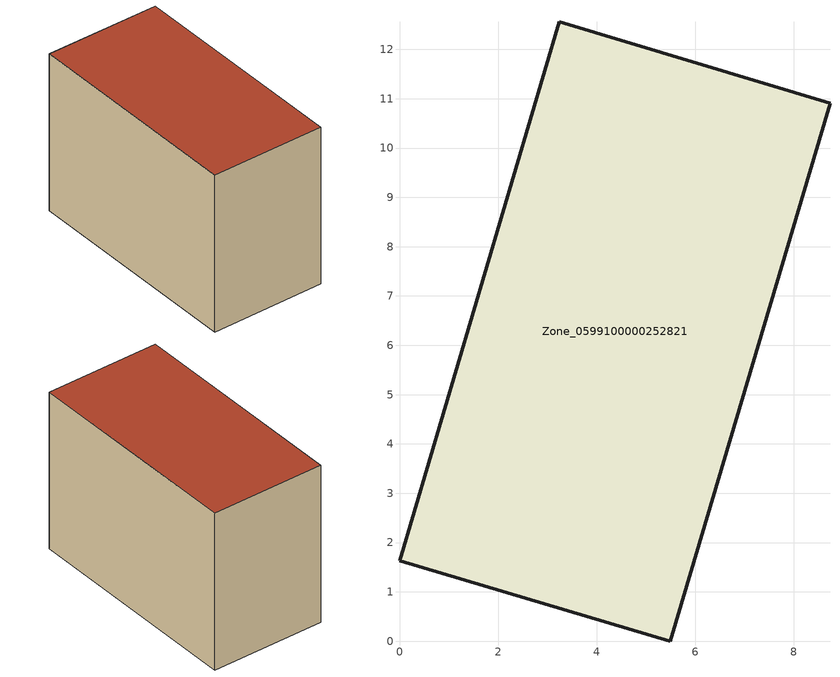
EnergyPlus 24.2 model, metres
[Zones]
Zone_0599100000252821
 floor ground (C_G): 5.49,0 0,1.63 3.24,12.56 8.73,10.91 z0.52
 wall outside (C_F): 0,1.63 5.49,0 8.73,10.91 3.24,12.56 0,1.63 z0.52:8.7
 roof outside (C_R): 8.73,10.91 3.24,12.56 0,1.63 5.49,0 z8.7
[BUILDING]
Pand.0599100000252821: North Axis=0; Terrain=City; Loads Convergence Tolerance Value=0.04; Temperature Convergence Tolerance Value=0.4; Solar Distribution=FullExterior; Maximum Number of Warmup Days=25; Minimum Number of Warmup Days=1
[Site:Location]
Rotterdam.The.Hague.AP_ZH_NLD Design_Conditions: Latitude=51.96; Longitude=4.45; Time Zone=1; Elevation=-4.5
[SITE:GROUNDTEMPERATURE:BUILDINGSURFACE]
18, 18, 18, 18, 18, 18, 18, 18, 18, 18, 18, 18
[MATERIAL] Thermal Absorptance=0.9; Solar Absorptance=0.7; Visible Absorptance=0.7
Name | Roughness | Thickness | Conductivity | Density | Specific Heat
G.TI.1975-1991 | MediumSmooth | 0.15 | 0.288461 | 540 | 1210
F.TI.1975-1991 | Rough | 0.3 | 0.230769 | 1920 | 840
R.TI.1975-1991 | MediumRough | 0.2 | 0.153846 | 1500 | 1000
[CONSTRUCTION]
C_G: G.TI.1975-1991
C_F: F.TI.1975-1991
C_R: R.TI.1975-1991
[ZONE]
Zone_0599100000252821: Type=1; Multiplier=1; Ceiling Height=Autocalculate; Volume=Autocalculate; Floor Area=autocalculate; Part of Total Floor Area=Yes
[ZONEINFILTRATION:DESIGNFLOWRATE]
Infil_Zone_0599100000252821: Zone or ZoneList or Space or SpaceList=Zone_0599100000252821; Schedule=AlwaysOn; Design Flow Rate Calculation Method=Flow/Area; Flow Rate per Floor Area=0.003; Constant Term Coefficient=1; Temperature Term Coefficient=0; Velocity Term Coefficient=0; Velocity Squared Term Coefficient=0
[HVACTEMPLATE:ZONE:IDEALLOADSAIRSYSTEM]
Zone_0599100000252821: Maximum Heating Supply Air Temperature=50; Minimum Cooling Supply Air Temperature=13; Maximum Heating Supply Air Humidity Ratio=0.0156; Minimum Cooling Supply Air Humidity Ratio=0.0077; Heating Limit=NoLimit; Cooling Limit=NoLimit; Dehumidification Control Type=ConstantSensibleHeatRatio; Cooling Sensible Heat Ratio=0.7; Dehumidification Setpoint=60; Humidification Control Type=None; Humidification Setpoint=30; Outdoor Air Method=None; Outdoor Air Flow Rate per Person=0.00944; Outdoor Air Flow Rate per Zone Floor Area=0; Outdoor Air Flow Rate per Zone=0; Demand Controlled Ventilation Type=None; Outdoor Air Economizer Type=NoEconomizer; Heat Recovery Type=None; Sensible Heat Recovery Effectiveness=0.7; Latent Heat Recovery Effectiveness=0.65
[ZONECONTROL:THERMOSTAT]
ThermostatControl_Zone_0599100000252821: Zone or ZoneList=Zone_0599100000252821; Control Type Schedule=DualSetpointControlType; Control 1=Thermostat_Zone_0599100000252821; Temperature Difference Between Cutout And Setpoint=0
[THERMOSTATSETPOINT:DUALSETPOINT]
Thermostat_Zone_0599100000252821: Heating Setpoint Temperature Schedule=HeatingSetpoint_Zone_0599100000252821; Cooling Setpoint Temperature Schedule=CoolingSetpoint_Zone_0599100000252821
[SCHEDULE:COMPACT]
HeatingSetpoint_Zone_0599100000252821: Through: 12/31, For: AllDays, Until: 24:00, 21
CoolingSetpoint_Zone_0599100000252821: Through: 12/31, For: AllDays, Until: 24:00, 24
DualSetpointControlType: Through: 12/31, For: AllDays, Until: 24:00, 4
AlwaysOn: Through: 12/31, For: AllDays, Until: 24:00, 1
